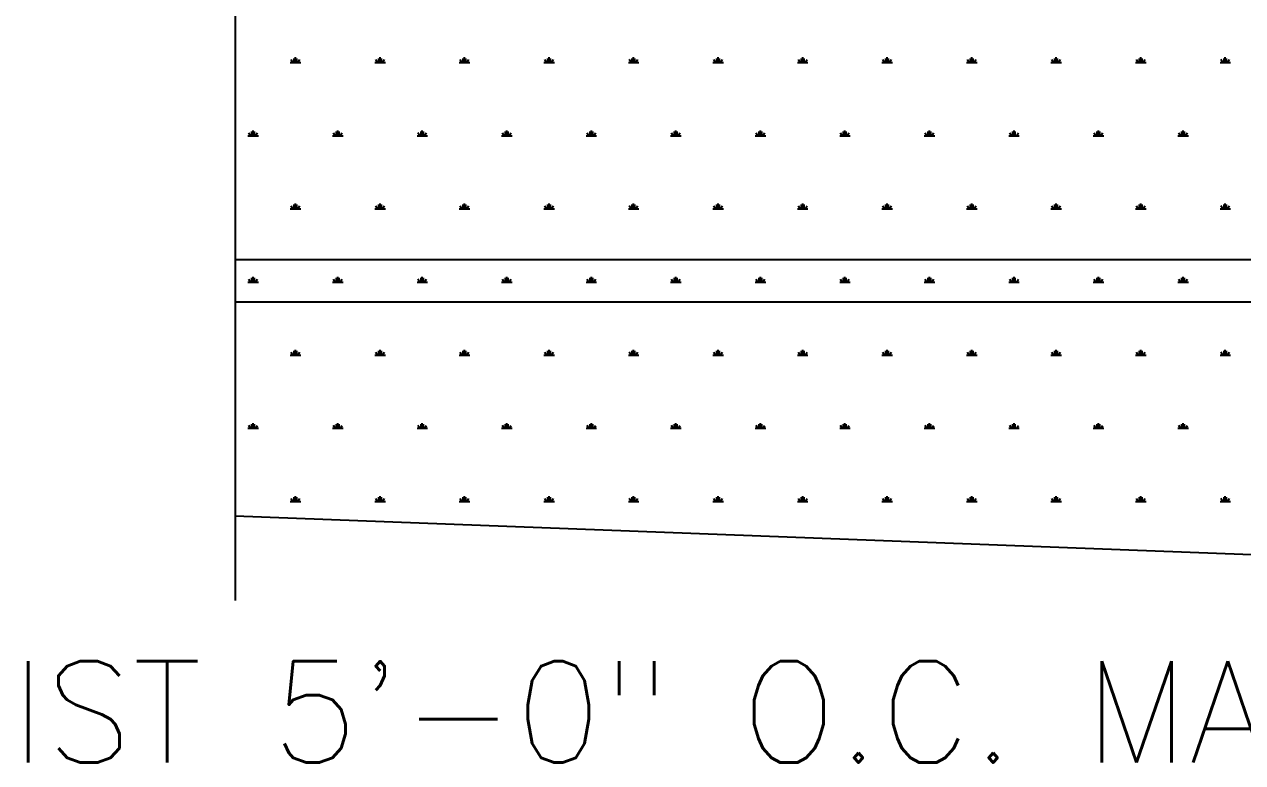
# Model space of a CAD drawing. Extents: x 0 to 23.8, y 0 to 31.4.
# Drawn here: x 4.648 to 8.251, y 14.822 to 17.007 of the extents above; entities that cross this region are included whole.
import ezdxf
from ezdxf.enums import TextEntityAlignment as Align

# ---------------------------------------------------------------- set-up
doc = ezdxf.new("R2010")
doc.units = 0
doc.header["$LTSCALE"] = 0.39999
doc.header["$MEASUREMENT"] = 0
doc.layers.get('0').update_dxf_attribs({"linetype": 'CONTINUOUS'})
doc.layers.add('DIM-TXT', color=7, linetype='CONTINUOUS')
doc.layers.add('STRCTR', color=7, linetype='CONTINUOUS')
doc.styles.add('ROMANS', font='romans', dxfattribs={"height": 0.3})

# ---------------------------------------------------------------- blocks, each defined once
blk = doc.blocks.new('*X1')
at = {"color": 0, "linetype": 'CONTINUOUS'}
for p, q in [((3.5117, 17.3205), (3.5117, 17.333)), ((3.5156, 17.3205), (3.5156, 17.3361)), ((3.5195, 17.3205), (3.5195, 17.333)), ((3.7617, 17.3205), (3.7617, 17.333)), ((3.7656, 17.3205), (3.7656, 17.3361)), ((3.7695, 17.3205), (3.7695, 17.333)), ((4.0117, 17.3205), (4.0117, 17.333)), ((4.0156, 17.3205), (4.0156, 17.3361)), ((4.0195, 17.3205), (4.0195, 17.333)), ((4.2617, 17.3205), (4.2617, 17.333)), ((4.2656, 17.3205), (4.2656, 17.3361)), ((4.2695, 17.3205), (4.2695, 17.333)), ((4.5117, 17.3205), (4.5117, 17.333)), ((4.5156, 17.3205), (4.5156, 17.3361)), ((4.5195, 17.3205), (4.5195, 17.333)), ((4.7617, 17.3205), (4.7617, 17.333)), ((4.7656, 17.3205), (4.7656, 17.3361)), ((4.7695, 17.3205), (4.7695, 17.333)), ((5.0117, 17.3205), (5.0117, 17.333)), ((5.0156, 17.3205), (5.0156, 17.3361)), ((5.0195, 17.3205), (5.0195, 17.333)), ((5.2617, 17.3205), (5.2617, 17.333)), ((5.2656, 17.3205), (5.2656, 17.3361)), ((5.2695, 17.3205), (5.2695, 17.333)), ((5.5117, 17.3205), (5.5117, 17.333)), ((5.5156, 17.3205), (5.5156, 17.3361)), ((5.5195, 17.3205), (5.5195, 17.333)), ((5.7617, 17.3205), (5.7617, 17.333)), ((5.7656, 17.3205), (5.7656, 17.3361)), ((5.7695, 17.3205), (5.7695, 17.333)), ((6.0117, 17.3205), (6.0117, 17.333)), ((6.0156, 17.3205), (6.0156, 17.3361)), ((6.0195, 17.3205), (6.0195, 17.333)), ((6.2617, 17.3205), (6.2617, 17.333)), ((6.2656, 17.3205), (6.2656, 17.3361)), ((6.2695, 17.3205), (6.2695, 17.333)), ((3.5, 17.3205), (3.5312, 17.3205)), ((3.5078, 17.3205), (3.5028, 17.3292)), ((3.5234, 17.3205), (3.5284, 17.3292)), ((3.75, 17.3205), (3.7812, 17.3205)), ((3.7578, 17.3205), (3.7528, 17.3292)), ((3.7734, 17.3205), (3.7784, 17.3292)), ((4, 17.3205), (4.0312, 17.3205)), ((4.0078, 17.3205), (4.0028, 17.3292)), ((4.0234, 17.3205), (4.0284, 17.3292)), ((4.25, 17.3205), (4.2812, 17.3205)), ((4.2578, 17.3205), (4.2528, 17.3292)), ((4.2734, 17.3205), (4.2784, 17.3292)), ((4.5, 17.3205), (4.5312, 17.3205)), ((4.5078, 17.3205), (4.5028, 17.3292)), ((4.5234, 17.3205), (4.5284, 17.3292)), ((4.75, 17.3205), (4.7812, 17.3205)), ((4.7578, 17.3205), (4.7528, 17.3292)), ((4.7734, 17.3205), (4.7784, 17.3292)), ((5, 17.3205), (5.0312, 17.3205)), ((5.0078, 17.3205), (5.0028, 17.3292)), ((5.0234, 17.3205), (5.0284, 17.3292)), ((5.25, 17.3205), (5.2812, 17.3205)), ((5.2578, 17.3205), (5.2528, 17.3292)), ((5.2734, 17.3205), (5.2784, 17.3292)), ((5.5, 17.3205), (5.5312, 17.3205)), ((5.5078, 17.3205), (5.5028, 17.3292)), ((5.5234, 17.3205), (5.5284, 17.3292)), ((5.75, 17.3205), (5.7812, 17.3205)), ((5.7578, 17.3205), (5.7528, 17.3292)), ((5.7734, 17.3205), (5.7784, 17.3292)), ((6, 17.3205), (6.0312, 17.3205)), ((6.0078, 17.3205), (6.0028, 17.3292)), ((6.0234, 17.3205), (6.0284, 17.3292)), ((6.25, 17.3205), (6.2812, 17.3205)), ((6.2578, 17.3205), (6.2528, 17.3292)), ((6.2734, 17.3205), (6.2784, 17.3292)), ((3.3867, 17.104), (3.3867, 17.1165)), ((3.3906, 17.104), (3.3906, 17.1196)), ((3.3945, 17.104), (3.3945, 17.1165)), ((3.6367, 17.104), (3.6367, 17.1165)), ((3.6406, 17.104), (3.6406, 17.1196)), ((3.6445, 17.104), (3.6445, 17.1165)), ((3.8867, 17.104), (3.8867, 17.1165)), ((3.8906, 17.104), (3.8906, 17.1196)), ((3.8945, 17.104), (3.8945, 17.1165)), ((4.1367, 17.104), (4.1367, 17.1165)), ((4.1406, 17.104), (4.1406, 17.1196)), ((4.1445, 17.104), (4.1445, 17.1165)), ((4.3867, 17.104), (4.3867, 17.1165)), ((4.3906, 17.104), (4.3906, 17.1196)), ((4.3945, 17.104), (4.3945, 17.1165)), ((4.6367, 17.104), (4.6367, 17.1165)), ((4.6406, 17.104), (4.6406, 17.1196)), ((4.6445, 17.104), (4.6445, 17.1165)), ((4.8867, 17.104), (4.8867, 17.1165)), ((4.8906, 17.104), (4.8906, 17.1196)), ((4.8945, 17.104), (4.8945, 17.1165)), ((5.1367, 17.104), (5.1367, 17.1165)), ((5.1406, 17.104), (5.1406, 17.1196)), ((5.1445, 17.104), (5.1445, 17.1165)), ((5.3867, 17.104), (5.3867, 17.1165)), ((5.3906, 17.104), (5.3906, 17.1196)), ((5.3945, 17.104), (5.3945, 17.1165)), ((5.6367, 17.104), (5.6367, 17.1165)), ((5.6406, 17.104), (5.6406, 17.1196)), ((5.6445, 17.104), (5.6445, 17.1165)), ((5.8867, 17.104), (5.8867, 17.1165)), ((5.8906, 17.104), (5.8906, 17.1196)), ((5.8945, 17.104), (5.8945, 17.1165)), ((6.1367, 17.104), (6.1367, 17.1165)), ((6.1406, 17.104), (6.1406, 17.1196)), ((6.1445, 17.104), (6.1445, 17.1165)), ((3.375, 17.104), (3.4062, 17.104)), ((3.3828, 17.104), (3.3778, 17.1127)), ((3.3984, 17.104), (3.4034, 17.1127)), ((3.625, 17.104), (3.6562, 17.104)), ((3.6328, 17.104), (3.6278, 17.1127)), ((3.6484, 17.104), (3.6534, 17.1127)), ((3.875, 17.104), (3.9062, 17.104)), ((3.8828, 17.104), (3.8778, 17.1127)), ((3.8984, 17.104), (3.9034, 17.1127)), ((4.125, 17.104), (4.1562, 17.104)), ((4.1328, 17.104), (4.1278, 17.1127)), ((4.1484, 17.104), (4.1534, 17.1127)), ((4.375, 17.104), (4.4062, 17.104)), ((4.3828, 17.104), (4.3778, 17.1127)), ((4.3984, 17.104), (4.4034, 17.1127)), ((4.625, 17.104), (4.6562, 17.104)), ((4.6328, 17.104), (4.6278, 17.1127)), ((4.6484, 17.104), (4.6534, 17.1127)), ((4.875, 17.104), (4.9062, 17.104)), ((4.8828, 17.104), (4.8778, 17.1127)), ((4.8984, 17.104), (4.9034, 17.1127)), ((5.125, 17.104), (5.1562, 17.104)), ((5.1328, 17.104), (5.1278, 17.1127)), ((5.1484, 17.104), (5.1534, 17.1127)), ((5.375, 17.104), (5.4062, 17.104)), ((5.3828, 17.104), (5.3778, 17.1127)), ((5.3984, 17.104), (5.4034, 17.1127)), ((5.625, 17.104), (5.6562, 17.104)), ((5.6328, 17.104), (5.6278, 17.1127)), ((5.6484, 17.104), (5.6534, 17.1127)), ((5.875, 17.104), (5.9062, 17.104)), ((5.8828, 17.104), (5.8778, 17.1127)), ((5.8984, 17.104), (5.9034, 17.1127)), ((6.125, 17.104), (6.1562, 17.104)), ((6.1328, 17.104), (6.1278, 17.1127)), ((6.1484, 17.104), (6.1534, 17.1127)), ((3.5117, 16.8875), (3.5117, 16.9)), ((3.5156, 16.8875), (3.5156, 16.9031)), ((3.5195, 16.8875), (3.5195, 16.9)), ((3.7617, 16.8875), (3.7617, 16.9)), ((3.7656, 16.8875), (3.7656, 16.9031)), ((3.7695, 16.8875), (3.7695, 16.9)), ((4.0117, 16.8875), (4.0117, 16.9)), ((4.0156, 16.8875), (4.0156, 16.9031)), ((4.0195, 16.8875), (4.0195, 16.9)), ((4.2617, 16.8875), (4.2617, 16.9)), ((4.2656, 16.8875), (4.2656, 16.9031)), ((4.2695, 16.8875), (4.2695, 16.9)), ((4.5117, 16.8875), (4.5117, 16.9)), ((4.5156, 16.8875), (4.5156, 16.9031)), ((4.5195, 16.8875), (4.5195, 16.9)), ((4.7617, 16.8875), (4.7617, 16.9)), ((4.7656, 16.8875), (4.7656, 16.9031)), ((4.7695, 16.8875), (4.7695, 16.9)), ((5.0117, 16.8875), (5.0117, 16.9)), ((5.0156, 16.8875), (5.0156, 16.9031)), ((5.0195, 16.8875), (5.0195, 16.9)), ((5.2617, 16.8875), (5.2617, 16.9)), ((5.2656, 16.8875), (5.2656, 16.9031)), ((5.2695, 16.8875), (5.2695, 16.9)), ((5.5117, 16.8875), (5.5117, 16.9)), ((5.5156, 16.8875), (5.5156, 16.9031)), ((5.5195, 16.8875), (5.5195, 16.9)), ((5.7617, 16.8875), (5.7617, 16.9)), ((5.7656, 16.8875), (5.7656, 16.9031)), ((5.7695, 16.8875), (5.7695, 16.9)), ((6.0117, 16.8875), (6.0117, 16.9)), ((6.0156, 16.8875), (6.0156, 16.9031)), ((6.0195, 16.8875), (6.0195, 16.9)), ((6.2617, 16.8875), (6.2617, 16.9)), ((6.2656, 16.8875), (6.2656, 16.9031)), ((6.2695, 16.8875), (6.2695, 16.9)), ((3.5, 16.8875), (3.5312, 16.8875)), ((3.5078, 16.8875), (3.5028, 16.8962)), ((3.5234, 16.8875), (3.5284, 16.8962)), ((3.75, 16.8875), (3.7812, 16.8875)), ((3.7578, 16.8875), (3.7528, 16.8962)), ((3.7734, 16.8875), (3.7784, 16.8962)), ((4, 16.8875), (4.0312, 16.8875)), ((4.0078, 16.8875), (4.0028, 16.8962)), ((4.0234, 16.8875), (4.0284, 16.8962)), ((4.25, 16.8875), (4.2812, 16.8875)), ((4.2578, 16.8875), (4.2528, 16.8962)), ((4.2734, 16.8875), (4.2784, 16.8962)), ((4.5, 16.8875), (4.5312, 16.8875)), ((4.5078, 16.8875), (4.5028, 16.8962)), ((4.5234, 16.8875), (4.5284, 16.8962)), ((4.75, 16.8875), (4.7812, 16.8875)), ((4.7578, 16.8875), (4.7528, 16.8962)), ((4.7734, 16.8875), (4.7784, 16.8962)), ((5, 16.8875), (5.0312, 16.8875)), ((5.0078, 16.8875), (5.0028, 16.8962)), ((5.0234, 16.8875), (5.0284, 16.8962)), ((5.25, 16.8875), (5.2812, 16.8875)), ((5.2578, 16.8875), (5.2528, 16.8962)), ((5.2734, 16.8875), (5.2784, 16.8962)), ((5.5, 16.8875), (5.5312, 16.8875)), ((5.5078, 16.8875), (5.5028, 16.8962)), ((5.5234, 16.8875), (5.5284, 16.8962)), ((5.75, 16.8875), (5.7812, 16.8875)), ((5.7578, 16.8875), (5.7528, 16.8962)), ((5.7734, 16.8875), (5.7784, 16.8962)), ((6, 16.8875), (6.0312, 16.8875)), ((6.0078, 16.8875), (6.0028, 16.8962)), ((6.0234, 16.8875), (6.0284, 16.8962)), ((6.25, 16.8875), (6.2812, 16.8875)), ((6.2578, 16.8875), (6.2528, 16.8962)), ((6.2734, 16.8875), (6.2784, 16.8962)), ((3.3867, 16.671), (3.3867, 16.6835)), ((3.3906, 16.671), (3.3906, 16.6866)), ((3.3945, 16.671), (3.3945, 16.6835)), ((3.6367, 16.671), (3.6367, 16.6835)), ((3.6406, 16.671), (3.6406, 16.6866)), ((3.6445, 16.671), (3.6445, 16.6835)), ((3.8867, 16.671), (3.8867, 16.6835)), ((3.8906, 16.671), (3.8906, 16.6866)), ((3.8945, 16.671), (3.8945, 16.6835)), ((4.1367, 16.671), (4.1367, 16.6835)), ((4.1406, 16.671), (4.1406, 16.6866)), ((4.1445, 16.671), (4.1445, 16.6835)), ((4.3867, 16.671), (4.3867, 16.6835)), ((4.3906, 16.671), (4.3906, 16.6866)), ((4.3945, 16.671), (4.3945, 16.6835)), ((4.6367, 16.671), (4.6367, 16.6835)), ((4.6406, 16.671), (4.6406, 16.6866)), ((4.6445, 16.671), (4.6445, 16.6835)), ((4.8867, 16.671), (4.8867, 16.6835)), ((4.8906, 16.671), (4.8906, 16.6866)), ((4.8945, 16.671), (4.8945, 16.6835)), ((5.1367, 16.671), (5.1367, 16.6835)), ((5.1406, 16.671), (5.1406, 16.6866)), ((5.1445, 16.671), (5.1445, 16.6835)), ((5.3867, 16.671), (5.3867, 16.6835)), ((5.3906, 16.671), (5.3906, 16.6866)), ((5.3945, 16.671), (5.3945, 16.6835)), ((5.6367, 16.671), (5.6367, 16.6835)), ((5.6406, 16.671), (5.6406, 16.6866)), ((5.6445, 16.671), (5.6445, 16.6835)), ((5.8867, 16.671), (5.8867, 16.6835)), ((5.8906, 16.671), (5.8906, 16.6866)), ((5.8945, 16.671), (5.8945, 16.6835)), ((6.1367, 16.671), (6.1367, 16.6835)), ((6.1406, 16.671), (6.1406, 16.6866)), ((6.1445, 16.671), (6.1445, 16.6835)), ((3.375, 16.671), (3.4062, 16.671)), ((3.3828, 16.671), (3.3778, 16.6796)), ((3.3984, 16.671), (3.4034, 16.6796)), ((3.625, 16.671), (3.6562, 16.671)), ((3.6328, 16.671), (3.6278, 16.6796)), ((3.6484, 16.671), (3.6534, 16.6796)), ((3.875, 16.671), (3.9062, 16.671)), ((3.8828, 16.671), (3.8778, 16.6796)), ((3.8984, 16.671), (3.9034, 16.6796)), ((4.125, 16.671), (4.1562, 16.671)), ((4.1328, 16.671), (4.1278, 16.6796)), ((4.1484, 16.671), (4.1534, 16.6796)), ((4.375, 16.671), (4.4062, 16.671)), ((4.3828, 16.671), (4.3778, 16.6796)), ((4.3984, 16.671), (4.4034, 16.6796)), ((4.625, 16.671), (4.6562, 16.671)), ((4.6328, 16.671), (4.6278, 16.6796)), ((4.6484, 16.671), (4.6534, 16.6796)), ((4.875, 16.671), (4.9062, 16.671)), ((4.8828, 16.671), (4.8778, 16.6796)), ((4.8984, 16.671), (4.9034, 16.6796)), ((5.125, 16.671), (5.1562, 16.671)), ((5.1328, 16.671), (5.1278, 16.6796)), ((5.1484, 16.671), (5.1534, 16.6796)), ((5.375, 16.671), (5.4062, 16.671)), ((5.3828, 16.671), (5.3778, 16.6796)), ((5.3984, 16.671), (5.4034, 16.6796)), ((5.625, 16.671), (5.6562, 16.671)), ((5.6328, 16.671), (5.6278, 16.6796)), ((5.6484, 16.671), (5.6534, 16.6796)), ((5.875, 16.671), (5.9062, 16.671)), ((5.8828, 16.671), (5.8778, 16.6796)), ((5.8984, 16.671), (5.9034, 16.6796)), ((6.125, 16.671), (6.1562, 16.671)), ((6.1328, 16.671), (6.1278, 16.6796)), ((6.1484, 16.671), (6.1534, 16.6796)), ((3.5117, 16.4545), (3.5117, 16.467)), ((3.5156, 16.4545), (3.5156, 16.4701)), ((3.5195, 16.4545), (3.5195, 16.467)), ((3.7617, 16.4545), (3.7617, 16.467)), ((3.7656, 16.4545), (3.7656, 16.4701)), ((3.7695, 16.4545), (3.7695, 16.467)), ((4.0117, 16.4545), (4.0117, 16.467)), ((4.0156, 16.4545), (4.0156, 16.4701)), ((4.0195, 16.4545), (4.0195, 16.467)), ((4.2617, 16.4545), (4.2617, 16.467)), ((4.2656, 16.4545), (4.2656, 16.4701)), ((4.2695, 16.4545), (4.2695, 16.467)), ((4.5117, 16.4545), (4.5117, 16.467)), ((4.5156, 16.4545), (4.5156, 16.4701)), ((4.5195, 16.4545), (4.5195, 16.467)), ((4.7617, 16.4545), (4.7617, 16.467)), ((4.7656, 16.4545), (4.7656, 16.4701)), ((4.7695, 16.4545), (4.7695, 16.467)), ((5.0117, 16.4545), (5.0117, 16.467)), ((5.0156, 16.4545), (5.0156, 16.4701)), ((5.0195, 16.4545), (5.0195, 16.467)), ((5.2617, 16.4545), (5.2617, 16.467)), ((5.2656, 16.4545), (5.2656, 16.4701)), ((5.2695, 16.4545), (5.2695, 16.467)), ((5.5117, 16.4545), (5.5117, 16.467)), ((5.5156, 16.4545), (5.5156, 16.4701)), ((5.5195, 16.4545), (5.5195, 16.467)), ((5.7617, 16.4545), (5.7617, 16.467)), ((5.7656, 16.4545), (5.7656, 16.4701)), ((5.7695, 16.4545), (5.7695, 16.467)), ((6.0117, 16.4545), (6.0117, 16.467)), ((6.0156, 16.4545), (6.0156, 16.4701)), ((6.0195, 16.4545), (6.0195, 16.467)), ((6.2617, 16.4545), (6.2617, 16.467)), ((6.2656, 16.4545), (6.2656, 16.4701)), ((6.2695, 16.4545), (6.2695, 16.467)), ((3.5, 16.4545), (3.5312, 16.4545)), ((3.5078, 16.4545), (3.5028, 16.4631)), ((3.5234, 16.4545), (3.5284, 16.4631)), ((3.75, 16.4545), (3.7812, 16.4545)), ((3.7578, 16.4545), (3.7528, 16.4631)), ((3.7734, 16.4545), (3.7784, 16.4631)), ((4, 16.4545), (4.0312, 16.4545)), ((4.0078, 16.4545), (4.0028, 16.4631)), ((4.0234, 16.4545), (4.0284, 16.4631)), ((4.25, 16.4545), (4.2812, 16.4545)), ((4.2578, 16.4545), (4.2528, 16.4631)), ((4.2734, 16.4545), (4.2784, 16.4631)), ((4.5, 16.4545), (4.5312, 16.4545)), ((4.5078, 16.4545), (4.5028, 16.4631)), ((4.5234, 16.4545), (4.5284, 16.4631)), ((4.75, 16.4545), (4.7812, 16.4545)), ((4.7578, 16.4545), (4.7528, 16.4631)), ((4.7734, 16.4545), (4.7784, 16.4631)), ((5, 16.4545), (5.0312, 16.4545)), ((5.0078, 16.4545), (5.0028, 16.4631)), ((5.0234, 16.4545), (5.0284, 16.4631)), ((5.25, 16.4545), (5.2812, 16.4545)), ((5.2578, 16.4545), (5.2528, 16.4631)), ((5.2734, 16.4545), (5.2784, 16.4631)), ((5.5, 16.4545), (5.5312, 16.4545)), ((5.5078, 16.4545), (5.5028, 16.4631)), ((5.5234, 16.4545), (5.5284, 16.4631)), ((5.75, 16.4545), (5.7812, 16.4545)), ((5.7578, 16.4545), (5.7528, 16.4631)), ((5.7734, 16.4545), (5.7784, 16.4631)), ((6, 16.4545), (6.0312, 16.4545)), ((6.0078, 16.4545), (6.0028, 16.4631)), ((6.0234, 16.4545), (6.0284, 16.4631)), ((6.25, 16.4545), (6.2812, 16.4545)), ((6.2578, 16.4545), (6.2528, 16.4631)), ((6.2734, 16.4545), (6.2784, 16.4631)), ((3.3906, 16.238), (3.3906, 16.2536)), ((3.6406, 16.238), (3.6406, 16.2536)), ((3.8906, 16.238), (3.8906, 16.2536)), ((4.1406, 16.238), (4.1406, 16.2536)), ((4.3906, 16.238), (4.3906, 16.2536)), ((4.6406, 16.238), (4.6406, 16.2536)), ((4.8906, 16.238), (4.8906, 16.2536)), ((5.1406, 16.238), (5.1406, 16.2536)), ((5.3906, 16.238), (5.3906, 16.2536)), ((5.6406, 16.238), (5.6406, 16.2536)), ((5.8906, 16.238), (5.8906, 16.2536)), ((6.1406, 16.238), (6.1406, 16.2536)), ((3.375, 16.238), (3.4062, 16.238)), ((3.3828, 16.238), (3.3778, 16.2466)), ((3.3867, 16.238), (3.3867, 16.2505)), ((3.3945, 16.238), (3.3945, 16.2505)), ((3.3984, 16.238), (3.4034, 16.2466)), ((3.625, 16.238), (3.6562, 16.238)), ((3.6328, 16.238), (3.6278, 16.2466)), ((3.6367, 16.238), (3.6367, 16.2505)), ((3.6445, 16.238), (3.6445, 16.2505)), ((3.6484, 16.238), (3.6534, 16.2466)), ((3.875, 16.238), (3.9062, 16.238)), ((3.8828, 16.238), (3.8778, 16.2466)), ((3.8867, 16.238), (3.8867, 16.2505)), ((3.8945, 16.238), (3.8945, 16.2505)), ((3.8984, 16.238), (3.9034, 16.2466)), ((4.125, 16.238), (4.1562, 16.238)), ((4.1328, 16.238), (4.1278, 16.2466)), ((4.1367, 16.238), (4.1367, 16.2505)), ((4.1445, 16.238), (4.1445, 16.2505)), ((4.1484, 16.238), (4.1534, 16.2466)), ((4.375, 16.238), (4.4062, 16.238)), ((4.3828, 16.238), (4.3778, 16.2466)), ((4.3867, 16.238), (4.3867, 16.2505)), ((4.3945, 16.238), (4.3945, 16.2505)), ((4.3984, 16.238), (4.4034, 16.2466)), ((4.625, 16.238), (4.6562, 16.238)), ((4.6328, 16.238), (4.6278, 16.2466)), ((4.6367, 16.238), (4.6367, 16.2505)), ((4.6445, 16.238), (4.6445, 16.2505)), ((4.6484, 16.238), (4.6534, 16.2466)), ((4.875, 16.238), (4.9062, 16.238)), ((4.8828, 16.238), (4.8778, 16.2466)), ((4.8867, 16.238), (4.8867, 16.2505)), ((4.8945, 16.238), (4.8945, 16.2505)), ((4.8984, 16.238), (4.9034, 16.2466)), ((5.125, 16.238), (5.1562, 16.238)), ((5.1328, 16.238), (5.1278, 16.2466)), ((5.1367, 16.238), (5.1367, 16.2505)), ((5.1445, 16.238), (5.1445, 16.2505)), ((5.1484, 16.238), (5.1534, 16.2466)), ((5.375, 16.238), (5.4062, 16.238)), ((5.3828, 16.238), (5.3778, 16.2466)), ((5.3867, 16.238), (5.3867, 16.2505)), ((5.3945, 16.238), (5.3945, 16.2505)), ((5.3984, 16.238), (5.4034, 16.2466)), ((5.625, 16.238), (5.6562, 16.238)), ((5.6328, 16.238), (5.6278, 16.2466)), ((5.6367, 16.238), (5.6367, 16.2505)), ((5.6445, 16.238), (5.6445, 16.2505)), ((5.6484, 16.238), (5.6534, 16.2466)), ((5.875, 16.238), (5.9062, 16.238)), ((5.8828, 16.238), (5.8778, 16.2466)), ((5.8867, 16.238), (5.8867, 16.2505)), ((5.8945, 16.238), (5.8945, 16.2505)), ((5.8984, 16.238), (5.9034, 16.2466)), ((6.125, 16.238), (6.1562, 16.238)), ((6.1328, 16.238), (6.1278, 16.2466)), ((6.1367, 16.238), (6.1367, 16.2505)), ((6.1445, 16.238), (6.1445, 16.2505)), ((6.1484, 16.238), (6.1534, 16.2466)), ((3.5156, 16.0215), (3.5156, 16.0371)), ((3.7656, 16.0215), (3.7656, 16.0371)), ((4.0156, 16.0215), (4.0156, 16.0371)), ((4.2656, 16.0215), (4.2656, 16.0371)), ((4.5156, 16.0215), (4.5156, 16.0371)), ((4.7656, 16.0215), (4.7656, 16.0371)), ((5.0156, 16.0215), (5.0156, 16.0371)), ((5.2656, 16.0215), (5.2656, 16.0371)), ((5.5156, 16.0215), (5.5156, 16.0371)), ((5.7656, 16.0215), (5.7656, 16.0371)), ((6.0156, 16.0215), (6.0156, 16.0371)), ((6.2656, 16.0215), (6.2656, 16.0371)), ((3.5, 16.0215), (3.5312, 16.0215)), ((3.5078, 16.0215), (3.5028, 16.0301)), ((3.5117, 16.0215), (3.5117, 16.034)), ((3.5195, 16.0215), (3.5195, 16.034)), ((3.5234, 16.0215), (3.5284, 16.0301)), ((3.75, 16.0215), (3.7812, 16.0215)), ((3.7578, 16.0215), (3.7528, 16.0301)), ((3.7617, 16.0215), (3.7617, 16.034)), ((3.7695, 16.0215), (3.7695, 16.034)), ((3.7734, 16.0215), (3.7784, 16.0301)), ((4, 16.0215), (4.0312, 16.0215)), ((4.0078, 16.0215), (4.0028, 16.0301)), ((4.0117, 16.0215), (4.0117, 16.034)), ((4.0195, 16.0215), (4.0195, 16.034)), ((4.0234, 16.0215), (4.0284, 16.0301)), ((4.25, 16.0215), (4.2812, 16.0215)), ((4.2578, 16.0215), (4.2528, 16.0301)), ((4.2617, 16.0215), (4.2617, 16.034)), ((4.2695, 16.0215), (4.2695, 16.034)), ((4.2734, 16.0215), (4.2784, 16.0301)), ((4.5, 16.0215), (4.5312, 16.0215)), ((4.5078, 16.0215), (4.5028, 16.0301)), ((4.5117, 16.0215), (4.5117, 16.034)), ((4.5195, 16.0215), (4.5195, 16.034)), ((4.5234, 16.0215), (4.5284, 16.0301)), ((4.75, 16.0215), (4.7812, 16.0215)), ((4.7578, 16.0215), (4.7528, 16.0301)), ((4.7617, 16.0215), (4.7617, 16.034)), ((4.7695, 16.0215), (4.7695, 16.034)), ((4.7734, 16.0215), (4.7784, 16.0301)), ((5, 16.0215), (5.0312, 16.0215)), ((5.0078, 16.0215), (5.0028, 16.0301)), ((5.0117, 16.0215), (5.0117, 16.034)), ((5.0195, 16.0215), (5.0195, 16.034)), ((5.0234, 16.0215), (5.0284, 16.0301)), ((5.25, 16.0215), (5.2812, 16.0215)), ((5.2578, 16.0215), (5.2528, 16.0301)), ((5.2617, 16.0215), (5.2617, 16.034)), ((5.2695, 16.0215), (5.2695, 16.034)), ((5.2734, 16.0215), (5.2784, 16.0301)), ((5.5, 16.0215), (5.5312, 16.0215)), ((5.5078, 16.0215), (5.5028, 16.0301)), ((5.5117, 16.0215), (5.5117, 16.034)), ((5.5195, 16.0215), (5.5195, 16.034)), ((5.5234, 16.0215), (5.5284, 16.0301)), ((5.75, 16.0215), (5.7812, 16.0215)), ((5.7578, 16.0215), (5.7528, 16.0301)), ((5.7617, 16.0215), (5.7617, 16.034)), ((5.7695, 16.0215), (5.7695, 16.034)), ((5.7734, 16.0215), (5.7784, 16.0301)), ((6, 16.0215), (6.0312, 16.0215)), ((6.0078, 16.0215), (6.0028, 16.0301)), ((6.0117, 16.0215), (6.0117, 16.034)), ((6.0195, 16.0215), (6.0195, 16.034)), ((6.0234, 16.0215), (6.0284, 16.0301)), ((6.25, 16.0215), (6.2812, 16.0215)), ((6.2578, 16.0215), (6.2528, 16.0301)), ((6.2617, 16.0215), (6.2617, 16.034)), ((6.2695, 16.0215), (6.2695, 16.034)), ((6.2734, 16.0215), (6.2784, 16.0301))]:
    blk.add_line(p, q, dxfattribs=at)

msp = doc.modelspace()

# ---------------------------------------------------------------- linework, layer by layer
at = {"layer": 'STRCTR', "color": 2, "linetype": 'CONTINUOUS'}
msp.add_line((5.2714, 19.724), (5.2714, 15.3017), dxfattribs=at)
at = {"layer": 'STRCTR', "color": 4, "linetype": 'CONTINUOUS'}
for p, q in [((5.2714, 16.3107), (20.2713, 16.3107)), ((5.2714, 16.1857), (20.2713, 16.1857))]:
    msp.add_line(p, q, dxfattribs=at)
msp.add_polyline3d([(5.2714, 15.5517, 0), (9.625, 15.3864, 0), (13.2811, 15.5794, 0), (16.4685, 15.2899, 0), (20.2713, 15.5311, 0), (20.2184, 15.5311, 0)], dxfattribs=at)

# ---------------------------------------------------------------- block references
msp.add_blockref('*X1', (1.934, -0.4269), dxfattribs=at)

# ---------------------------------------------------------------- texts
at = {"layer": 'DIM-TXT', "color": 3, "linetype": 'CONTINUOUS', "style": 'ROMANS'}
msp.add_text('STEEL JOIST 5\'-0" O.C. MAX.', height=0.3, dxfattribs=at).set_placement((8.7085, 14.8216), align=Align.RIGHT)

doc.saveas('drawing.dxf')
